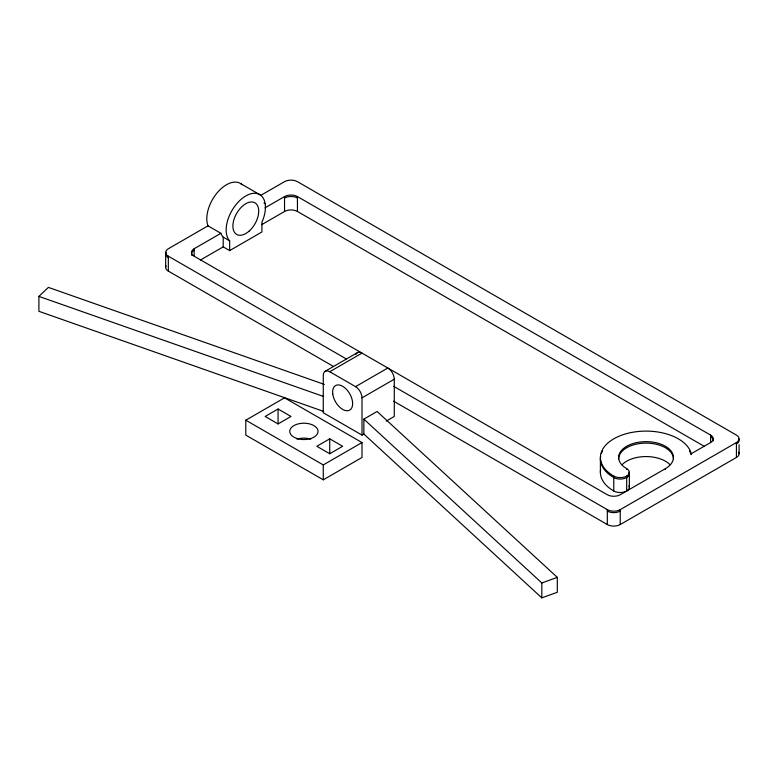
<?xml version="1.0" encoding="UTF-8"?>
<svg xmlns="http://www.w3.org/2000/svg" width="778" height="778" viewBox="0 0 778 778"><rect width="100%" height="100%" fill="white"/><g stroke="black" fill="none" stroke-linecap="round" stroke-linejoin="round"><path stroke-width="1.17" d="M165.656 253.929L165.656 267.379M629.353 487.281L629.353 473.831M739.1 453.739L739.1 444.773M323.687 411.436L38.9 311.297L38.9 296.389L48.401 287.393L324.377 384.429M242.153 184.785A27.765 16.027 -60 0 0 217.091 192.895A27.765 16.027 -60 0 0 207.989 225.853L168.33 248.746A9.132 5.271 0 0 0 168.33 256.195L168.33 271.104L333.606 366.526M260.533 195.511L284.534 181.653A9.132 5.271 0 0 1 297.439 181.653L736.426 435.106A9.132 5.271 0 0 1 736.426 442.556L736.426 457.464L620.222 524.557A9.132 5.271 0 0 1 607.317 524.557L393.61 401.176M626.679 491.006L626.679 476.097A9.132 5.271 0 0 0 626.679 468.648A27.386 15.813 0 0 1 626.679 446.28A27.386 15.813 0 0 1 665.414 446.28A27.386 15.813 0 0 1 665.414 468.648L620.222 494.74A9.132 5.271 0 0 1 607.317 494.74L194.15 256.195A9.132 5.271 0 0 1 194.15 248.746L220.894 233.303A27.765 16.027 -60 0 0 223.208 237.125L229.656 240.849L229.656 250.613L223.208 246.879L200.374 260.056M264.987 207.852L284.534 196.562A9.132 5.271 0 0 1 297.439 196.562L710.606 435.106A9.132 5.271 0 0 1 710.606 442.556L691.234 453.739A45.649 26.355 0 0 0 625.629 433.891A45.649 26.355 0 0 0 613.774 476.097L613.774 491.006A9.132 5.271 0 0 0 624.967 491.784A9.132 5.271 0 0 0 628.925 485.686M261.709 224.657L284.534 211.47A9.132 5.271 0 0 1 297.439 211.47L704.294 446.368M229.656 250.613L261.933 231.97L261.933 222.216A27.765 16.027 -60 0 0 258.831 194.14A27.765 16.027 -60 0 0 232.768 209.185A27.765 16.027 -60 0 0 229.656 240.849M325.155 371.291L357.433 352.648M245.799 420.198L284.534 397.83L362.003 442.556L362.003 457.464L323.269 479.832L245.799 435.106L245.799 420.198L323.269 464.923L362.003 442.556M363.851 434.036L541.828 597.883L557.301 592.282L557.301 577.373L377.097 411.474L363.851 419.128L363.851 434.036L362.003 435.106L323.269 412.739L323.269 375.463A9.132 5.271 60 0 1 329.726 371.738L362.003 353.105A9.132 5.271 60 0 0 355.993 354.35M278.077 409.014L265.162 416.463L278.077 423.922L290.991 416.463L278.077 409.014L278.077 423.922M329.726 371.738L355.546 386.647L387.823 368.013A9.132 5.271 60 0 1 394.281 379.197L394.281 416.463L386.189 421.131M362.003 435.106L362.003 397.83L394.281 379.197M329.726 438.831L316.811 446.28L329.726 453.739L342.631 446.28L329.726 438.831L329.726 453.739M393.61 386.267L607.317 509.648A9.132 5.271 0 0 0 620.222 509.648L736.426 442.556M363.851 419.128L541.828 582.975L557.301 577.373M38.9 296.389L323.687 396.527M240.879 183.744L260.241 194.928M263.956 203.009L265.162 203.71M207.989 225.853L220.894 233.303M168.33 256.195L346.239 358.911M710.606 435.106L710.606 442.556M691.234 453.739L691.234 454.644M665.414 468.648L665.414 469.552M626.679 468.648L626.679 469.552M620.222 509.648L620.222 524.557M607.317 509.648L607.317 524.557M600.402 458.923L600.402 472.372M541.828 582.975L541.828 597.883M323.269 464.923L323.269 479.832M297.439 196.562L297.439 211.47M284.534 196.562L284.534 211.47M223.208 237.125L223.208 246.879M194.15 248.746L194.15 256.195M297.031 439.142A14.15 8.169 0 0 1 310.762 439.142M355.546 386.647A9.132 5.271 60 0 1 362.003 397.83M622.099 464.699A27.386 15.813 0 0 1 646.051 456.56A27.386 15.813 0 0 1 669.994 464.699M618.656 458.923A27.386 15.813 0 0 1 646.051 443.11A27.386 15.813 0 0 1 673.437 458.923M600.645 456.2A45.649 26.355 0 0 0 613.774 477.556A9.132 5.271 0 0 0 624.967 478.334A9.132 5.271 0 0 0 628.925 472.227M601.365 453.516A45.649 26.355 0 0 1 602.551 450.929M689.503 450.851A45.649 26.355 0 0 1 690.922 454.089M738.672 452.135A9.132 5.271 0 0 1 736.426 457.464M168.33 271.104A9.132 5.271 0 0 1 166.084 265.784M613.774 491.006A45.649 26.355 0 0 1 600.645 469.649M626.679 476.097A9.132 5.271 0 0 1 613.774 476.097M710.606 436.555A9.132 5.271 0 0 1 713.231 440.825M738.672 438.685A9.132 5.271 0 0 1 736.426 444.014M620.222 511.097A9.132 5.271 0 0 1 607.317 511.097M284.534 198.02A9.132 5.271 0 0 1 297.439 198.02M168.33 257.654A9.132 5.271 0 0 1 166.084 252.325M191.913 255.524A9.132 5.271 0 0 1 194.15 250.205M296.826 438.452A14.15 8.169 0 0 0 318.046 431.372A14.15 8.169 0 0 0 296.826 424.302A14.15 8.169 0 0 0 296.826 438.452M332.751 393.95A14.15 8.169 60 0 0 348.943 410.444A14.15 8.169 60 0 0 346.21 389.097A14.15 8.169 60 0 0 332.751 393.95M249.145 231.095A18.264 10.542 -60 0 0 254.931 202.805A18.264 10.542 -60 0 0 233.332 221.963A18.264 10.542 -60 0 0 249.145 231.095"/></g></svg>
